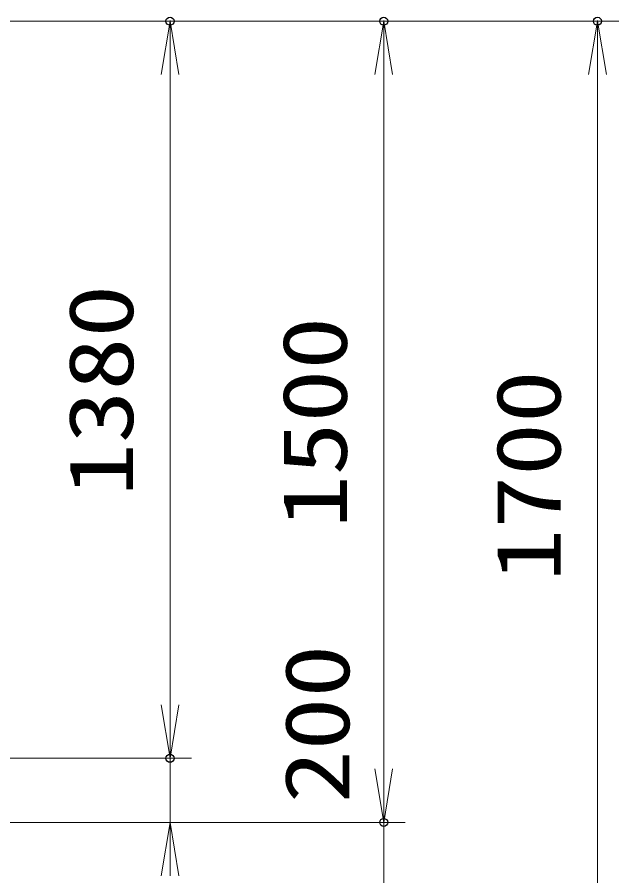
# Model space of a CAD drawing. Units: millimetres at full size. Extents: x -11880 to 11880, y -8400 to 8400.
# Drawn here: x 7140 to 8266, y -546 to 1061 of the extents above; entities that cross this region are included whole.
import ezdxf
from ezdxf.enums import TextEntityAlignment as Align

# ---------------------------------------------------------------- set-up
doc = ezdxf.new("R2010")
doc.units = ezdxf.units.MM
doc.header["$LTSCALE"] = 30
doc.header["$PDMODE"] = 32
doc.header["$PDSIZE"] = 15
doc.layers.add('0-5_寸法線', color=4, linetype='Continuous', lineweight=18)
doc.layers.add('0-6_0', color=7, linetype='Continuous', lineweight=18)
doc.layers.add('0-7_Defpoints', color=7, linetype='Continuous')
doc.styles.add('ＭＳ ゴシック', font='')
doc.styles.get('ＭＳ ゴシック').set_extended_font_data('MS Gothic')

# ---------------------------------------------------------------- blocks, each defined once
blk = doc.blocks.new('_Open')
at = {"layer": '0-6_0', "color": 4}
blk.add_line((-30, 5), (0, 0), dxfattribs=at)
blk.add_lwpolyline([(-30, -5), (0, 0), (-30, 0)], dxfattribs=at)

msp = doc.modelspace()

# ---------------------------------------------------------------- linework, layer by layer
at = {"layer": '0-5_寸法線'}
for p, q in [((5514.01, 1053.97), (7466.23, 1053.97)), ((5514.01, 1053.97), (7866.23, 1053.97)), ((5514.01, 1053.97), (8266.23, 1053.97)), ((7426.23, -326.03), (7426.23, 1053.97)), ((7826.23, -446.03), (7826.23, 1053.97)), ((8226.23, -646.03), (8226.23, 1053.97)), ((7426.23, -226.03), (7426.23, -126.03)), ((7826.23, -346.03), (7826.23, -246.03)), ((5514.01, -326.03), (7466.23, -326.03)), ((5514.01, -326.03), (7466.23, -326.03)), ((7426.23, -446.03), (7426.23, -326.03)), ((6244.01, -446.03), (7466.23, -446.03)), ((6244.01, -446.03), (7866.23, -446.03)), ((6244.01, -446.03), (7866.23, -446.03)), ((7826.23, -646.03), (7826.23, -446.03))]:
    msp.add_line(p, q, dxfattribs=at)
at = {"layer": '0-7_Defpoints'}
for p in [(7426.23, 1053.97), (7826.23, 1053.97), (8226.23, 1053.97), (7426.23, -326.03), (7826.23, -446.03)]:
    msp.add_point(p, dxfattribs=at)

# ---------------------------------------------------------------- block references
at = {"layer": '0-5_寸法線', "xscale": 3.333333, "yscale": 3.333333}
for p, rotation in [((7426.23, 1053.97), 90), ((7826.23, 1053.97), 90), ((8226.23, 1053.97), 90), ((7426.23, -326.03), 270), ((7426.23, -326.03), 270), ((7826.23, -446.03), 270), ((7826.23, -446.03), 270), ((7426.23, -446.03), 90)]:
    msp.add_blockref('_Open', p, dxfattribs=dict(at, rotation=rotation))

# ---------------------------------------------------------------- texts
at = {"layer": '0-5_寸法線', "color": 254, "style": 'ＭＳ ゴシック', "width": 1.2}
for s, p in [('1380', (7393.55, 164.77)), ('1500', (7793.55, 104.77)), ('1700', (8193.55, 4.77)), ('200', (7798.13, -410.2))]:
    msp.add_text(s, height=121.2, rotation=90, dxfattribs=at).set_placement(p, align=Align.BOTTOM_LEFT)

doc.saveas('drawing.dxf')
